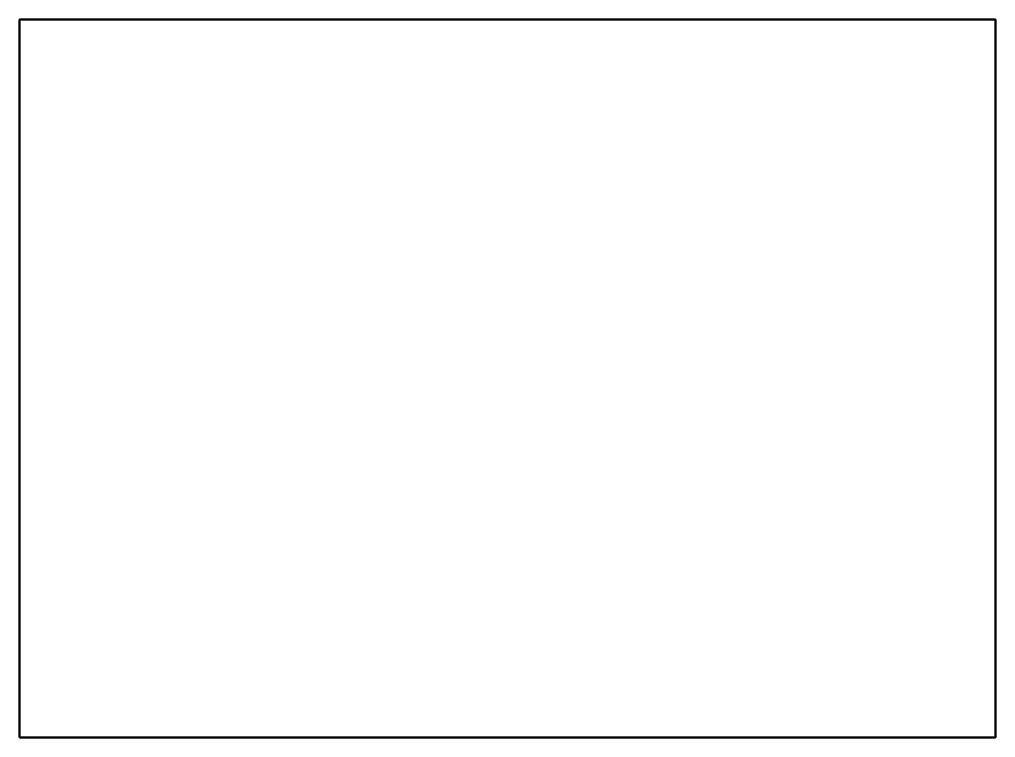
# Paper-space layout 'A3' of a CAD drawing. Extents: x 25 to 415, y 5 to 292.
import ezdxf

# ---------------------------------------------------------------- set-up
doc = ezdxf.new("R2010")
doc.units = 0
doc.layers.add('DIM', color=140, linetype='CONTINUOUS', lineweight=20)
doc.layers.add('粗实线', color=7, linetype='CONTINUOUS', lineweight=50)

psp = doc.layouts.new('A3')

# ---------------------------------------------------------------- linework, layer by layer
at = {"layer": '粗实线'}
psp.add_lwpolyline([(25, 5), (25, 292), (415, 292), (415, 5)], close=True, dxfattribs=at)

# ---------------------------------------------------------------- viewports
at = {"layer": 'DIM'}
psp.add_viewport(center=(220, 148.5), size=(390, 287), view_center_point=(-203.41, -1837.64), view_height=287, dxfattribs=at)

doc.saveas('drawing.dxf')
